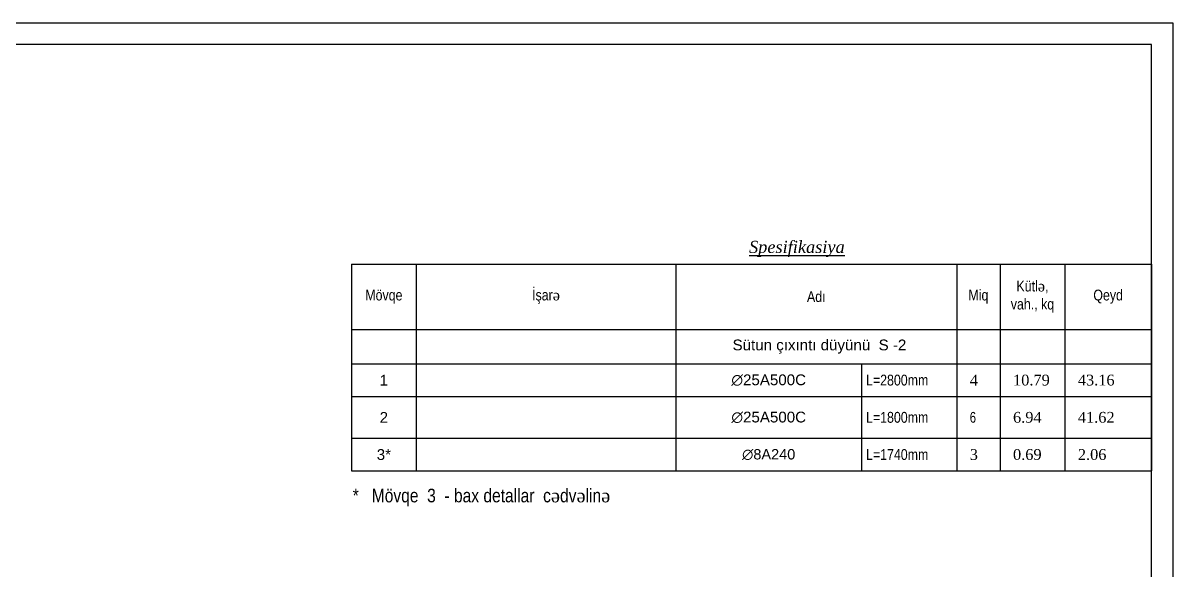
# Model space of a CAD drawing. Header units: millimetres. Extents: x -149347 to 251215, y -2929184 to -2541447.
# Drawn here: x -68694 to -43311, y -2744128 to -2732039 of the extents above; entities that cross this region are included whole.
import ezdxf

# ---------------------------------------------------------------- set-up
doc = ezdxf.new("R2010")
doc.units = ezdxf.units.MM
doc.styles.add('A3_Times_AzLat', font='A3TI(LA).TTF')
doc.styles.get("Standard").update_dxf_attribs({"font": 'times.ttf'})
doc.styles.add('style1', font='A3TI(LA).TTF', dxfattribs={"height": 400})
doc.styles.add('style5', font='times.ttf', dxfattribs={"height": 400})
doc.styles.add('style6', font='ARIALN.TTF', dxfattribs={"height": 300})

# ---------------------------------------------------------------- blocks, each defined once
blk = doc.blocks.new('*T188')
at = {"color": 0, "linetype": 'ByBlock', "lineweight": -2, "ltscale": 15, "transparency": 16777216}
for p, q in [((0, 0), (17657, 0)), ((0, 0), (0, -4573)), ((1432, 0), (1432, -4573)), ((7158, 0), (7158, -4573)), ((13362, 0), (13362, -2207)), ((14316, 0), (14316, -4573)), ((15748, 0), (15748, -4573)), ((17657, 0), (17657, -4573)), ((0, -1444), (17657, -1444)), ((0, -2207), (17657, -2207)), ((0, -2928), (11262, -2928)), ((13362, -2928), (17657, -2928)), ((0, -3852), (11262, -3852)), ((13362, -3852), (17657, -3852)), ((0, -4573), (11262, -4573)), ((13362, -4573), (17657, -4573))]:
    blk.add_line(p, q, dxfattribs=at)
at = {"color": 0, "lineweight": -2, "ltscale": 15, "transparency": 16777216}
for p, q in [((11262, -2207), (11262, -4573)), ((13362, -2207), (13362, -4573)), ((11262, -2928), (13362, -2928)), ((11262, -3852), (13362, -3852)), ((11262, -4573), (13362, -4573))]:
    blk.add_line(p, q, dxfattribs=at)
at = {"color": 0, "ltscale": 15, "transparency": 16777216}
for s, insert, char_height, width, attachment_point, style in [('{\\fArial Narrow|b0|i0|c238|p34;İşar\\fPalatino Linotype|b0|i0|c238|p18;ə}', (4295, -722), 238.6, 5440.16, 5, 'style6'), ('{\\fArial Narrow|b0|i0|c238|p34;Kütl\\fPalatino Linotype|b0|i0|c238|p18;ə\\fArial Narrow|b0|i0|c238|p34;, vah., kq}', (15032, -722), 238.604, 1145.3, 5, 'style6'), ('{\\fArial Narrow|b0|i0|c238|p34;Mövqe}', (716, -722), 238.6, 1145.3, 5, 'style6'), ('{\\fArial Narrow|b0|i0|c238|p34;Adı}', (10260, -722), 238.6, 5917.37, 5, 'style6'), ('{\\fArial Narrow|b0|i0|c238|p34;Miq}', (13839, -722), 238.6, 668.09, 5, 'style6'), ('{\\fArial Narrow|b0|i0|c238|p34;Qeyd}', (16702, -722), 238.6, 1622.5, 5, 'style6'), ('{\\fArial|b0|i0|c238|p34;1', (716, -2567), 238.6, 1145.3, 5, 'style1'), ('{\\fArial|b0|i0|c238|p34;∅25A500C', (9210, -2567), 238.6, 3817.66, 5, 'style1'), ('{\\fArial Narrow|b0|i0|c238|p34;L=2800mm', (11358, -2567), 238.6, 1908.83, 4, 'style6'), ('{\\fPalatino Linotype|b0|i0|c238|p18;4}', (13648, -2567), 238.6, 381.77, 4, 'style5'), ('10.79', (14603, -2567), 238.6, 858.97, 4, 'style5'), ('43.16', (16034, -2567), 238.6, 1336.18, 4, 'style5'), ('{\\fArial|b0|i0|c238|p34;2', (716, -3390), 238.6, 1145.3, 5, 'style1'), ('{\\fArial|b0|i0|c238|p34;∅25A500C', (9210, -3390), 238.6, 3817.66, 5, 'style1'), ('{\\fArial Narrow|b0|i0|c238|p34;L=1800mm', (11358, -3390), 238.6, 1908.83, 4, 'style6'), ('{\\fArial|b0|i0|c238|p34;\\W0.75;6}', (13648, -3390), 238.6, 381.77, 4, 'style1'), ('6.94', (14603, -3390), 238.6, 858.97, 4, 'style5'), ('41.62', (16034, -3390), 238.6, 1336.18, 4, 'style5'), ('{\\fArial|b0|i0|c238|p34;∅8A240', (9210, -4212), 229.15, 3708.98, 5, 'style1'), ('{\\fArial Narrow|b0|i0|c238|p34;L=1740mm', (11358, -4212), 238.6, 1908.83, 4, 'style6'), ('{\\fPalatino Linotype|b0|i0|c238|p18;3}', (13648, -4212), 238.6, 381.77, 4, 'style5'), ('0.69', (14603, -4212), 238.6, 858.97, 4, 'style5'), ('2.06', (16034, -4212), 238.6, 1336.18, 4, 'style5')]:
    blk.add_mtext(s, dxfattribs=dict(at, insert=insert, char_height=char_height, width=width, attachment_point=attachment_point, style=style))
at = {"color": 0, "ltscale": 15, "transparency": 16777216, "char_height": 238.6}
for s, insert, width, attachment_point in [('{\\fArial|b0|i0|c238|p34;            Sütun çıxıntı düyünü  S -2 \\L        }', (7301, -1825), 5917.37, 4), ('{\\fArial|b0|i0|c238|p34;3*}', (716, -4212), 1145.3, 5)]:
    blk.add_mtext(s, dxfattribs=dict(at, insert=insert, width=width, attachment_point=attachment_point))
blk = doc.blocks.new('mekteb')
at = {"color": 0, "lineweight": 25}
for p, q in [((99643, -1821466), (139843, -1821466)), ((139843, -1821466), (139843, -1849866))]:
    blk.add_line(p, q, dxfattribs=at)
at = {"color": 0, "lineweight": 25, "ltscale": 15}
for p, q in [((139343, -1821966), (101643, -1821966)), ((139343, -1849366), (139343, -1821966))]:
    blk.add_line(p, q, dxfattribs=at)

msp = doc.modelspace()

# ---------------------------------------------------------------- block references
at = {"lineweight": 15, "xscale": 0.9544229576021871, "yscale": 0.9544229576021871, "zscale": 0.9544229576021871}
msp.add_blockref('mekteb', (-176780.75159, -993589.85688), dxfattribs=at)
msp.add_blockref('*T188', (-61445.0717, -2737365.335))

# ---------------------------------------------------------------- texts
at = {"color": 0, "lineweight": -2, "insert": (-52669.2037, -2736853.51858), "char_height": 267.8069774, "width": 4811.5449739, "attachment_point": 1, "style": 'A3_Times_AzLat'}
msp.add_mtext('{\\fTimes New Roman|b0|i1|c238|p18;\\LSpesifikasiya}', dxfattribs=at)
at = {"color": 0, "lineweight": 0, "insert": (-61416.95939, -2742331.86469), "char_height": 300, "width": 13968.3057694, "attachment_point": 1, "style": 'style6'}
msp.add_mtext('\\pxt22.667;{\\fArial Narrow|b0|i0|c238|p34;*   Mövqe  3 } {\\fArial Narrow|b0|i0|c238|p34;- bax detallar  c\\fTimes New Roman|b0|i0|c238|p18;ə\\fArial Narrow|b0|i0|c238|p34;dv\\fTimes New Roman|b0|i0|c238|p18;ə\\fArial Narrow|b0|i0|c238|p34;lin\\fTimes New Roman|b0|i0|c238|p18;ə} ', dxfattribs=at)

doc.saveas('drawing.dxf')
